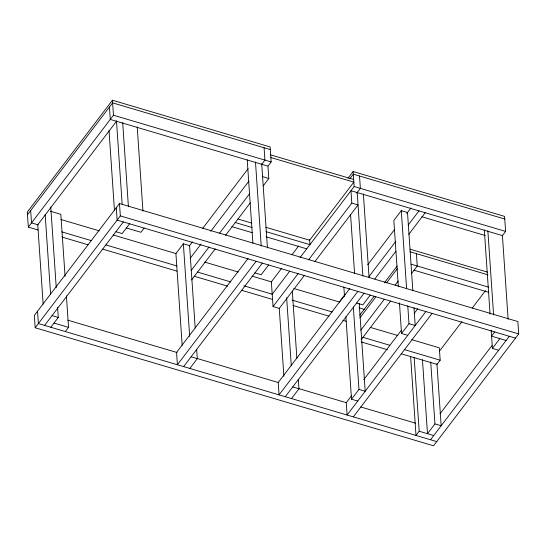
<?xml version="1.0" encoding="UTF-8"?>
<svg xmlns="http://www.w3.org/2000/svg" width="546" height="546" viewBox="0 0 546 546"><rect width="100%" height="100%" fill="white"/><g stroke="black" fill="none" stroke-linecap="round" stroke-linejoin="round"><path stroke-width="0.82" d="M268.066 166.011L271.157 161.944L270.134 146.935L112.442 100.218L27.3 212.08L28.324 227.088L38.124 229.996M27.477 214.728L112.626 102.866L270.311 149.584M28.324 227.088L113.466 115.226L112.442 100.218M37.742 224.74L116.496 121.267M119.485 203.535L34.343 315.397L35.19 327.764L433.558 445.782L518.7 333.92L517.861 321.56L119.485 203.535L120.332 215.895L35.19 327.764M44.601 325.409L123.362 221.935M50.826 327.252L58.279 317.465L57.583 307.268M129.586 223.778L122.133 233.565L115.909 231.722M65.349 331.558L68.543 327.361L66.4 295.918M144.11 228.085L140.916 232.275L126.392 227.975M195.209 328.057L189.585 245.618L183.36 243.775L175.914 253.562L182.173 345.352M189.353 245.925L192.445 241.864M202.75 228.324L248.109 168.728M190.185 258.299L201.017 244.069M210.776 231.251L248.956 181.095M261.322 164.844L264.933 160.101L264.087 147.741M191.032 270.666L209.043 246.997M219.342 233.47L249.713 193.564M191.591 279.948L215.267 248.84M225.566 235.312L250.273 202.853M263.145 185.94L268.803 178.501L267.963 166.141L110.272 119.424L109.432 107.057M248.102 258.381L176.556 352.382L177.395 364.748L256.149 261.275M183.62 366.598L262.373 263.124M189.844 368.441L197.29 358.654L196.656 349.303M268.598 264.967L261.152 274.754L254.927 272.911M347.979 178.283L353.125 171.519L504.586 216.393L505.61 231.408L502.422 235.599L350.955 190.731L351.801 203.092L308.558 259.903M281.661 268.298L271.355 281.838L273.041 306.565L279.265 308.408L304.491 275.273M291.974 254.75L298.676 245.953M349.699 178.911L353.303 174.174L504.77 219.042M272.201 294.205L289.721 271.178M299.993 257.685L354.149 186.534L353.125 171.519M356.763 193.12L360.374 188.377L359.527 176.017M273.041 306.565L298.266 273.43M314.783 261.746L358.026 204.934L351.801 203.092M412.837 290.69L407.507 212.503L401.283 210.66L393.837 220.447L398.355 286.739M339.394 301.999L345.058 294.56M367.704 264.803L394.471 229.634M406.825 213.404L410.947 207.992M349.768 288.5L278.221 382.507L279.067 394.867L357.821 291.4M369.062 276.488L395.83 241.318M408.183 225.089L418.994 210.886M374.774 279.006L395.877 251.276M408.749 234.37L425.218 212.728M285.285 396.717L364.046 293.243M291.509 398.56L298.962 388.772L298.321 379.422M370.27 295.086L362.817 304.873L356.593 303.03M359.718 315.226L374.085 296.348M384.35 282.862L397.181 266.004M359.903 317.874L375.805 296.969M386.582 282.814L397.358 268.659M360.742 330.234L384.35 299.222M395.127 285.067L398.205 281.019M361.152 339.721L390.574 301.064M411.609 273.423L417.253 266.011L416.414 253.644M351.406 395.905L346.26 402.668L347.099 415.028L425.853 311.561M363.759 379.675L401.33 330.303M414.202 313.397L417.806 308.667M357.739 401.044L351.515 399.201L358.968 389.414L353.351 306.975M407.766 335.326L401.542 333.483L408.988 323.696L407.773 305.849M353.323 416.871L432.077 313.404M439.332 351.317L461.909 321.655M472.174 308.169L485.51 290.643M411.704 339.646L439.332 347.829L440.178 360.196L436.984 364.387L401.228 353.794M414.155 357.309L419.192 431.244L416.004 435.442L410.612 356.402M494.758 331.968L491.564 336.165L506.087 340.465M439.98 413.854L491.966 345.55M430.712 361.875L434.944 423.921L427.491 433.708L422.454 359.766M498.641 350.252L492.417 348.409L499.863 338.622M430.528 439.742L509.282 336.275M270.673 154.88L353.665 179.47M270.857 157.528L353.849 182.118L309.616 240.233L265.677 227.218M113.466 115.226L271.157 161.944M354.149 186.534L505.61 231.408M421.86 216.755L485.244 235.538M262.578 176.658L268.803 178.501M410.005 249.153L487.442 272.092M410.189 251.802L487.926 274.836M411.029 264.162L488.766 287.196M414.066 270.202L488.827 292.356M238.015 219.021L251.843 223.116M235.06 222.468L252.143 227.532M265.977 231.634L309.916 244.649L309.582 239.701M231.866 226.665L252.211 232.692M266.038 236.787L306.722 248.84M120.332 215.895L518.7 333.92M515.506 338.117L117.131 220.099L116.291 207.733M50.348 211.22L60.838 214.332L65.07 276.372M60.899 219.492L99.297 230.862M113.186 234.978L176.092 253.617M204.689 262.087L238.186 272.01M252.075 276.126L271.683 281.934M293.741 288.472L339.489 302.027M359.097 307.835L364.817 309.527M408.988 323.696L415.213 325.539L413.998 307.691M38.049 224.836L31.518 222.898L30.672 210.531M61.746 231.852L91.155 240.568M105.863 244.922L176.938 265.977M197.359 272.031L230.856 281.954M243.925 285.824L272.522 294.301M292.13 300.109L332.159 311.964M370.256 327.368L397.891 335.551M61.821 237.012L87.961 244.758M102.668 249.119L177.013 271.144M194.171 276.228L227.662 286.152M241.55 290.26L272.597 299.461M293.025 305.514L328.972 316.161M342.854 320.277L346.123 321.246M362.974 337.326L389.789 345.27M404.422 349.604L440.178 360.196M361.411 342.001L387.414 349.706M358.968 389.414L365.192 391.257L359.227 303.726M434.944 423.921L441.168 425.764L436.937 363.725M67.738 320.154L177.129 352.559M196.724 358.367L278.358 382.548M298.764 388.595L346.109 402.62M360.804 406.975L415.499 423.177M52.054 315.622L58.279 317.465M191.066 356.804L197.29 358.654M292.738 386.93L298.962 388.772M54.02 323.061L68.543 327.361M419.192 431.244L433.715 435.551M436.752 441.591L38.377 323.566L37.538 311.206M502.388 235.135L508.121 319.274M487.865 230.835L493.598 314.974M484.322 229.927L490.062 314.066M491.161 330.214L492.417 348.409M401.283 210.66L406.613 288.848M399.454 302.887L401.542 333.483M363.377 193.953L369.048 277.238M357.152 192.11L362.885 276.242M350.566 214.646L354.566 273.287M343.871 287.019L344.506 296.369M345.898 316.769L351.515 399.201M292.294 291.038L296.874 358.176M286.65 297.693L291.284 365.683M279.259 308.333L283.893 376.317M261.705 163.834L267.444 247.966M255.48 161.985L261.22 246.123M247.222 159.876L252.9 243.161M183.36 243.775L189.68 336.411M137.217 126.952L142.95 211.084M122.693 122.645L128.426 206.784M116.469 120.802L122.147 204.088M109.016 130.59L114.462 210.476M50.744 206.982L56.252 287.722M45.161 214.489L50.607 294.376M37.708 224.276L43.154 304.163"/></g></svg>
